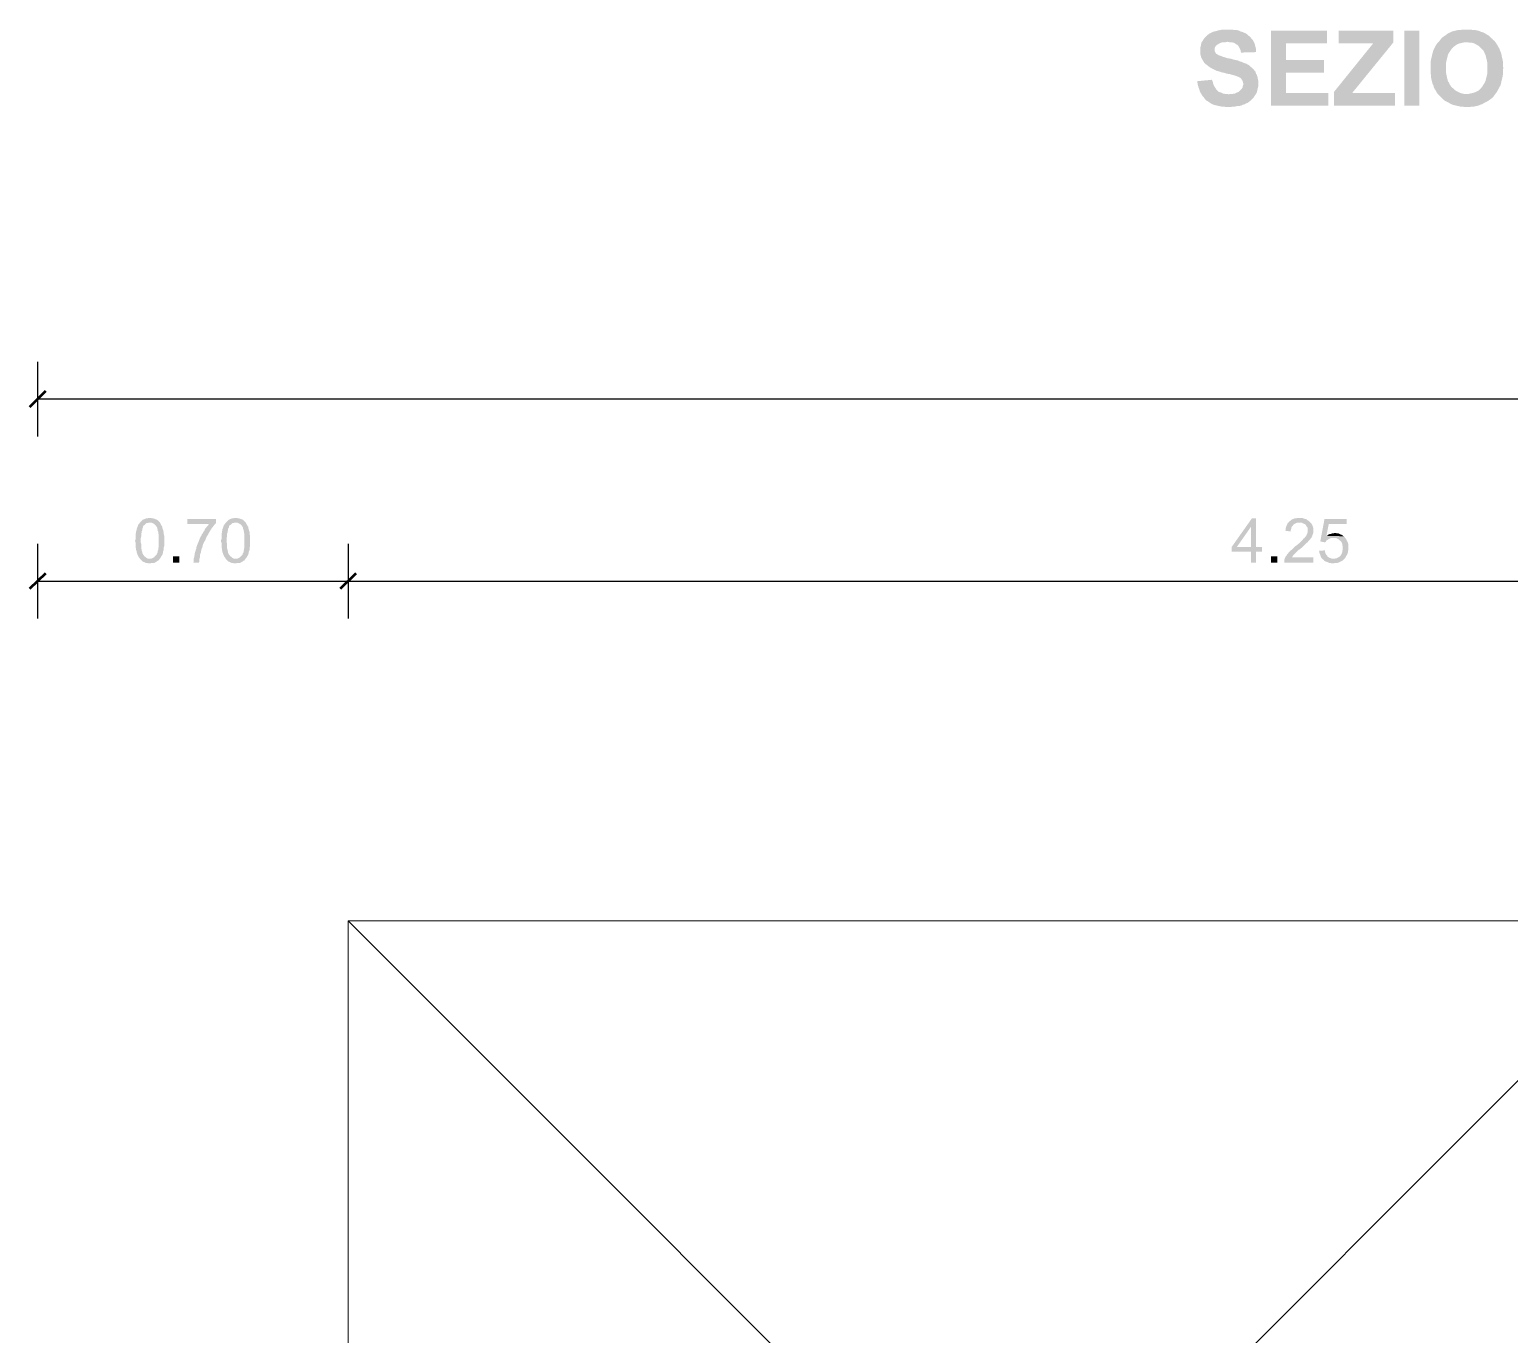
# Model space of a CAD drawing. Header units: millimetres. Extents: x 0.3 to 47.5, y 0.1 to 28.
# Drawn here: x 26.301 to 28.929, y 11.783 to 14.101 of the extents above; entities that cross this region are included whole.
import ezdxf

# ---------------------------------------------------------------- set-up
doc = ezdxf.new("R2010")
doc.units = ezdxf.units.MM
doc.layers.add('PDF _Geometria', color=7, linetype='Continuous')
doc.layers.add('PDF _Riempimenti solidi', color=7, linetype='Continuous')

msp = doc.modelspace()

# ---------------------------------------------------------------- hatches: boundary and pattern name
at = {"layer": 'PDF _Riempimenti solidi', "transparency": 33554559}
for points in [[(28.4283, 14.1007), (28.4192, 14.1007), (28.4158, 14.0999), (28.4117, 14.0991), (28.4083, 14.0982), (28.405, 14.0974), (28.4025, 14.0966), (28.3958, 14.0932), (28.3925, 14.0907), (28.39, 14.0882), (28.3875, 14.0857), (28.3858, 14.0832), (28.385, 14.0816), (28.3825, 14.0782), (28.3817, 14.0749), (28.3808, 14.0707), (28.38, 14.0674), (28.38, 14.0591), (28.3808, 14.0549), (28.3817, 14.0516), (28.3833, 14.0482), (28.385, 14.0457), (28.3867, 14.0424), (28.3892, 14.0399), (28.3925, 14.0374), (28.3942, 14.0357), (28.3967, 14.0341), (28.3992, 14.0324), (28.4092, 14.0274), (28.4133, 14.0266), (28.4175, 14.0249), (28.4225, 14.0241), (28.4275, 14.0224), (28.4325, 14.0216), (28.4358, 14.0207), (28.4392, 14.0199), (28.4442, 14.0182), (28.4483, 14.0166), (28.4517, 14.0149), (28.4533, 14.0124), (28.4542, 14.0116), (28.4558, 14.0082), (28.4567, 14.0041), (28.4558, 14.0007), (28.455, 13.9974), (28.4525, 13.9941), (28.45, 13.9916), (28.4483, 13.9899), (28.445, 13.9891), (28.4425, 13.9874), (28.4383, 13.9866), (28.4342, 13.9866), (28.43, 13.9857), (28.3825, 13.9857), (28.3842, 13.9824), (28.3867, 13.9799), (28.3883, 13.9774), (28.3908, 13.9749), (28.3925, 13.9741), (28.395, 13.9724), (28.3975, 13.9707), (28.4, 13.9691), (28.4033, 13.9674), (28.4067, 13.9666), (28.41, 13.9657), (28.4133, 13.9649), (28.4175, 13.9641), (28.4217, 13.9641), (28.4258, 13.9632), (28.4342, 13.9632), (28.4383, 13.9641), (28.4425, 13.9641), (28.4458, 13.9649), (28.4492, 13.9649), (28.4525, 13.9657), (28.4558, 13.9674), (28.4592, 13.9682), (28.4608, 13.9691), (28.4642, 13.9707), (28.4667, 13.9724), (28.47, 13.9749), (28.475, 13.9799), (28.4767, 13.9832), (28.4775, 13.9841), (28.4792, 13.9866), (28.4808, 13.9899), (28.4817, 13.9941), (28.4825, 13.9974), (28.4833, 14.0007), (28.4833, 14.0091), (28.4825, 14.0124), (28.4817, 14.0166), (28.4808, 14.0199), (28.4792, 14.0224), (28.4783, 14.0257), (28.4767, 14.0274), (28.475, 14.0299), (28.4725, 14.0324), (28.4692, 14.0349), (28.4667, 14.0374), (28.4633, 14.0391), (28.4625, 14.0399), (28.46, 14.0407), (28.4575, 14.0416), (28.4542, 14.0432), (28.4508, 14.0441), (28.4475, 14.0457), (28.4433, 14.0466), (28.4392, 14.0474), (28.4342, 14.0491), (28.4333, 14.0491), (28.4283, 14.0499), (28.4233, 14.0516), (28.42, 14.0524), (28.4167, 14.0541), (28.4133, 14.0549), (28.4108, 14.0566), (28.4092, 14.0574), (28.4075, 14.0591), (28.4058, 14.0624), (28.4058, 14.0682), (28.4075, 14.0716), (28.41, 14.0741), (28.4108, 14.0741), (28.4133, 14.0757), (28.4167, 14.0774), (28.42, 14.0782), (28.4242, 14.0782), (28.4283, 14.0791), (28.475, 14.0791), (28.4733, 14.0824), (28.4708, 14.0849), (28.4692, 14.0874), (28.4658, 14.0899), (28.4633, 14.0924), (28.4608, 14.0941), (28.4583, 14.0949), (28.455, 14.0966), (28.4517, 14.0974), (28.4483, 14.0991), (28.445, 14.0999), (28.4408, 14.0999), (28.4367, 14.1007), (28.4325, 14.1007)], [(28.605, 14.0991), (28.5058, 14.0991), (28.5058, 13.9657), (28.6075, 13.9657), (28.6075, 13.9882), (28.5325, 13.9882), (28.5325, 14.0241), (28.6, 14.0241), (28.6, 14.0466), (28.5325, 14.0466), (28.5325, 14.0766), (28.605, 14.0766)], [(28.7233, 14.0991), (28.6258, 14.0991), (28.6258, 14.0766), (28.6875, 14.0766), (28.6175, 13.9899), (28.6175, 13.9657), (28.7258, 13.9657), (28.7258, 13.9882), (28.65, 13.9882), (28.7233, 14.0782)], [(28.8533, 14.1007), (28.8458, 14.1007), (28.8417, 14.0999), (28.8383, 14.0999), (28.8342, 14.0991), (28.8308, 14.0982), (28.8275, 14.0974), (28.8192, 14.0932), (28.8158, 14.0907), (28.8133, 14.0891), (28.81, 14.0866), (28.8075, 14.0841), (28.805, 14.0807), (28.8025, 14.0782), (28.855, 14.0782), (28.8583, 14.0774), (28.8625, 14.0774), (28.8658, 14.0766), (28.8692, 14.0749), (28.8717, 14.0732), (28.875, 14.0716), (28.8775, 14.0691), (28.88, 14.0666), (28.8825, 14.0641), (28.8842, 14.0616), (28.885, 14.0591), (28.8867, 14.0557), (28.8875, 14.0524), (28.8892, 14.0457), (28.89, 14.0416), (28.89, 14.0232), (28.8892, 14.0191), (28.8875, 14.0124), (28.8867, 14.0091), (28.885, 14.0057), (28.8833, 14.0032), (28.8817, 14.0007), (28.88, 13.9982), (28.8792, 13.9974), (28.8767, 13.9949), (28.8742, 13.9924), (28.8675, 13.9891), (28.8642, 13.9882), (28.8608, 13.9874), (28.8575, 13.9866), (28.8533, 13.9866), (28.9025, 13.9841), (28.905, 13.9874), (28.9067, 13.9899), (28.9083, 13.9924), (28.9117, 13.9991), (28.9133, 14.0016), (28.9142, 14.0049), (28.915, 14.0091), (28.9167, 14.0157), (28.9175, 14.0199), (28.9175, 14.0282), (28.9183, 14.0324), (28.9183, 14.0332), (28.9175, 14.0374), (28.9175, 14.0449), (28.9167, 14.0491), (28.9158, 14.0524), (28.915, 14.0566), (28.9142, 14.0599), (28.9125, 14.0632), (28.9117, 14.0666), (28.91, 14.0691), (28.9083, 14.0724), (28.905, 14.0774), (28.9025, 14.0807), (28.9, 14.0824), (28.8992, 14.0841), (28.8967, 14.0857), (28.8942, 14.0882), (28.8917, 14.0907), (28.8883, 14.0924), (28.8858, 14.0941), (28.8825, 14.0957), (28.8792, 14.0966), (28.8758, 14.0982), (28.8725, 14.0991), (28.8683, 14.0999), (28.865, 14.0999), (28.8608, 14.1007), (28.8575, 14.1007)], [(28.475, 14.0791), (28.4283, 14.0791), (28.4325, 14.0782), (28.4358, 14.0782), (28.44, 14.0774), (28.4425, 14.0757), (28.445, 14.0741), (28.4467, 14.0732), (28.4483, 14.0707), (28.45, 14.0674), (28.4517, 14.0641), (28.4525, 14.0599), (28.4792, 14.0607), (28.4792, 14.0657), (28.4775, 14.0724), (28.4767, 14.0757)], [(28.8025, 14.0782), (28.8, 14.0749), (28.7983, 14.0724), (28.7967, 14.0691), (28.795, 14.0657), (28.7942, 14.0641), (28.7933, 14.0607), (28.7925, 14.0582), (28.7917, 14.0549), (28.7908, 14.0507), (28.79, 14.0474), (28.7892, 14.0432), (28.7892, 14.0232), (28.79, 14.0191), (28.79, 14.0157), (28.7908, 14.0116), (28.7925, 14.0049), (28.7942, 14.0016), (28.795, 13.9982), (28.7967, 13.9949), (28.7983, 13.9924), (28.8, 13.9891), (28.8017, 13.9866), (28.8042, 13.9841), (28.8067, 13.9816), (28.8075, 13.9807), (28.81, 13.9782), (28.8125, 13.9757), (28.815, 13.9741), (28.8183, 13.9724), (28.8217, 13.9707), (28.8242, 13.9691), (28.8275, 13.9674), (28.8308, 13.9666), (28.8342, 13.9657), (28.8383, 13.9649), (28.8417, 13.9641), (28.8458, 13.9641), (28.8492, 13.9632), (28.8592, 13.9632), (28.8625, 13.9641), (28.8667, 13.9641), (28.87, 13.9649), (28.8742, 13.9657), (28.8775, 13.9674), (28.8808, 13.9682), (28.8833, 13.9699), (28.8867, 13.9716), (28.89, 13.9732), (28.8925, 13.9749), (28.895, 13.9766), (28.8983, 13.9791), (28.9008, 13.9816), (28.9025, 13.9841), (28.8533, 13.9866), (28.8483, 13.9866), (28.845, 13.9874), (28.8417, 13.9882), (28.835, 13.9916), (28.8325, 13.9932), (28.83, 13.9957), (28.8267, 13.9982), (28.825, 14.0007), (28.8233, 14.0032), (28.8217, 14.0066), (28.82, 14.0091), (28.8183, 14.0157), (28.8175, 14.0199), (28.8167, 14.0241), (28.8167, 14.0416), (28.8175, 14.0457), (28.8183, 14.0491), (28.82, 14.0557), (28.8217, 14.0591), (28.8233, 14.0616), (28.825, 14.0641), (28.8267, 14.0666), (28.8275, 14.0674), (28.83, 14.0699), (28.8333, 14.0724), (28.8358, 14.0741), (28.8392, 14.0757), (28.8425, 14.0766), (28.8458, 14.0774), (28.85, 14.0782), (28.8533, 14.0782)], [(28.4008, 14.0116), (28.375, 14.0091), (28.375, 14.0066), (28.3758, 14.0024), (28.3767, 13.9991), (28.3783, 13.9949), (28.3792, 13.9916), (28.3808, 13.9882), (28.3825, 13.9857), (28.43, 13.9857), (28.4275, 13.9866), (28.4233, 13.9866), (28.42, 13.9874), (28.4167, 13.9891), (28.4133, 13.9899), (28.4108, 13.9924), (28.4083, 13.9949), (28.4067, 13.9974), (28.405, 13.9999), (28.4033, 14.0032), (28.4025, 14.0074)], [(26.4967, 13.2249), (26.4958, 13.2232), (26.4942, 13.2216), (26.4933, 13.2199), (26.4925, 13.2174), (26.4917, 13.2157), (26.4917, 13.2149), (26.4908, 13.2132), (26.4908, 13.2116), (26.49, 13.2091), (26.49, 13.2074), (26.4892, 13.2049), (26.4892, 13.1957), (26.4883, 13.1932), (26.4883, 13.1916), (26.4892, 13.1891), (26.4892, 13.1807), (26.49, 13.1791), (26.49, 13.1766), (26.4908, 13.1741), (26.4908, 13.1724), (26.4917, 13.1707), (26.4925, 13.1682), (26.4933, 13.1666), (26.495, 13.1632), (26.4958, 13.1624), (26.4967, 13.1607), (26.4975, 13.1599), (26.5142, 13.1607), (26.5117, 13.1607), (26.51, 13.1616), (26.5083, 13.1624), (26.5067, 13.1641), (26.505, 13.1649), (26.5033, 13.1674), (26.5025, 13.1682), (26.5017, 13.1699), (26.5008, 13.1716), (26.5008, 13.1732), (26.5, 13.1749), (26.5, 13.1766), (26.4992, 13.1791), (26.4992, 13.1866), (26.4983, 13.1899), (26.4983, 13.1974), (26.4992, 13.2007), (26.4992, 13.2057), (26.5, 13.2074), (26.5, 13.2099), (26.5008, 13.2116), (26.5008, 13.2141), (26.5017, 13.2157), (26.5025, 13.2166), (26.5025, 13.2182), (26.5033, 13.2199), (26.505, 13.2207), (26.5067, 13.2224), (26.5083, 13.2241), (26.51, 13.2241), (26.5125, 13.2249), (26.5142, 13.2249)], [(26.5142, 13.2332), (26.5117, 13.2332), (26.51, 13.2324), (26.5075, 13.2324), (26.5058, 13.2316), (26.5033, 13.2307), (26.5017, 13.2299), (26.5, 13.2282), (26.4967, 13.2249), (26.5175, 13.2249), (26.5208, 13.2232), (26.5225, 13.2224), (26.5242, 13.2207), (26.5258, 13.2191), (26.5258, 13.2182), (26.5267, 13.2174), (26.5275, 13.2157), (26.5275, 13.2141), (26.5283, 13.2124), (26.5283, 13.2107), (26.5292, 13.2091), (26.5292, 13.2066), (26.53, 13.2041), (26.53, 13.1807), (26.5292, 13.1791), (26.5292, 13.1766), (26.5283, 13.1749), (26.5283, 13.1724), (26.5275, 13.1707), (26.5267, 13.1699), (26.5267, 13.1682), (26.525, 13.1666), (26.5233, 13.1649), (26.5217, 13.1632), (26.52, 13.1624), (26.5183, 13.1616), (26.5167, 13.1607), (26.5142, 13.1607), (26.4975, 13.1599), (26.4992, 13.1582), (26.5, 13.1574), (26.5017, 13.1557), (26.5042, 13.1549), (26.5058, 13.1541), (26.5075, 13.1532), (26.51, 13.1532), (26.5117, 13.1524), (26.515, 13.1524), (26.5167, 13.1532), (26.5217, 13.1532), (26.525, 13.1549), (26.5275, 13.1566), (26.5283, 13.1574), (26.5292, 13.1574), (26.5308, 13.1591), (26.5317, 13.1607), (26.5333, 13.1624), (26.5342, 13.1641), (26.5358, 13.1666), (26.5367, 13.1682), (26.5375, 13.1707), (26.5375, 13.1724), (26.5383, 13.1749), (26.5392, 13.1766), (26.5392, 13.1807), (26.54, 13.1832), (26.54, 13.2016), (26.5392, 13.2041), (26.5392, 13.2082), (26.5383, 13.2099), (26.5383, 13.2116), (26.5375, 13.2132), (26.5367, 13.2157), (26.5367, 13.2174), (26.535, 13.2199), (26.5342, 13.2216), (26.5325, 13.2249), (26.5308, 13.2266), (26.5292, 13.2282), (26.5275, 13.2299), (26.5258, 13.2307), (26.525, 13.2307), (26.5233, 13.2316), (26.5208, 13.2324), (26.5192, 13.2324), (26.5167, 13.2332)], [(26.6317, 13.2316), (26.5808, 13.2316), (26.5808, 13.2224), (26.62, 13.2224), (26.6192, 13.2224), (26.6183, 13.2207), (26.615, 13.2174), (26.6142, 13.2157), (26.6125, 13.2141), (26.6117, 13.2116), (26.6108, 13.2099), (26.6092, 13.2082), (26.6083, 13.2057), (26.6067, 13.2041), (26.6058, 13.2016), (26.605, 13.2007), (26.6042, 13.1991), (26.6033, 13.1974), (26.6025, 13.1949), (26.6017, 13.1932), (26.6008, 13.1907), (26.6, 13.1891), (26.5992, 13.1866), (26.5983, 13.1849), (26.5975, 13.1824), (26.5967, 13.1807), (26.5967, 13.1782), (26.5958, 13.1766), (26.5958, 13.1757), (26.595, 13.1732), (26.5942, 13.1707), (26.5942, 13.1682), (26.5933, 13.1657), (26.5933, 13.1641), (26.5925, 13.1616), (26.5925, 13.1557), (26.5917, 13.1541), (26.6017, 13.1541), (26.6025, 13.1566), (26.6025, 13.1607), (26.6033, 13.1632), (26.6033, 13.1674), (26.6042, 13.1699), (26.605, 13.1716), (26.605, 13.1741), (26.6058, 13.1757), (26.6058, 13.1766), (26.6067, 13.1791), (26.6075, 13.1807), (26.6083, 13.1832), (26.6083, 13.1849), (26.6092, 13.1874), (26.6108, 13.1907), (26.6125, 13.1932), (26.6133, 13.1949), (26.6142, 13.1974), (26.615, 13.1991), (26.6158, 13.2007), (26.6175, 13.2032), (26.6183, 13.2049), (26.6192, 13.2066), (26.6208, 13.2091), (26.6217, 13.2107), (26.6233, 13.2132), (26.6242, 13.2149), (26.6258, 13.2166), (26.6267, 13.2182), (26.6283, 13.2199), (26.6292, 13.2216), (26.6317, 13.2241)], [(26.6492, 13.2249), (26.6483, 13.2232), (26.6467, 13.2216), (26.6458, 13.2199), (26.645, 13.2174), (26.6442, 13.2157), (26.6442, 13.2149), (26.6433, 13.2132), (26.6433, 13.2116), (26.6425, 13.2091), (26.6425, 13.2074), (26.6417, 13.2049), (26.6417, 13.1957), (26.6408, 13.1932), (26.6408, 13.1916), (26.6417, 13.1891), (26.6417, 13.1807), (26.6425, 13.1791), (26.6425, 13.1766), (26.6433, 13.1741), (26.6433, 13.1724), (26.6442, 13.1707), (26.645, 13.1682), (26.6458, 13.1666), (26.6475, 13.1632), (26.6483, 13.1624), (26.6492, 13.1607), (26.65, 13.1599), (26.6667, 13.1607), (26.6642, 13.1607), (26.6625, 13.1616), (26.6608, 13.1624), (26.6592, 13.1641), (26.6575, 13.1649), (26.6558, 13.1674), (26.655, 13.1682), (26.6542, 13.1699), (26.6533, 13.1716), (26.6533, 13.1732), (26.6525, 13.1749), (26.6525, 13.1766), (26.6517, 13.1791), (26.6517, 13.1866), (26.6508, 13.1899), (26.6508, 13.1974), (26.6517, 13.2007), (26.6517, 13.2057), (26.6525, 13.2074), (26.6525, 13.2099), (26.6533, 13.2116), (26.6533, 13.2141), (26.6542, 13.2157), (26.655, 13.2166), (26.655, 13.2182), (26.6558, 13.2199), (26.6575, 13.2207), (26.6592, 13.2224), (26.6608, 13.2241), (26.6625, 13.2241), (26.665, 13.2249), (26.6667, 13.2249)], [(26.6667, 13.2332), (26.6642, 13.2332), (26.6625, 13.2324), (26.66, 13.2324), (26.6583, 13.2316), (26.6558, 13.2307), (26.6542, 13.2299), (26.6525, 13.2282), (26.6508, 13.2266), (26.6492, 13.2249), (26.67, 13.2249), (26.6717, 13.2241), (26.6733, 13.2232), (26.675, 13.2224), (26.6767, 13.2207), (26.6783, 13.2191), (26.6783, 13.2182), (26.6792, 13.2174), (26.68, 13.2157), (26.68, 13.2141), (26.6808, 13.2124), (26.6808, 13.2107), (26.6817, 13.2091), (26.6817, 13.2066), (26.6825, 13.2041), (26.6825, 13.1807), (26.6817, 13.1791), (26.6817, 13.1766), (26.6808, 13.1749), (26.6808, 13.1724), (26.68, 13.1707), (26.6792, 13.1699), (26.6792, 13.1682), (26.6783, 13.1674), (26.6775, 13.1666), (26.6742, 13.1632), (26.6725, 13.1624), (26.6708, 13.1616), (26.6692, 13.1607), (26.6667, 13.1607), (26.65, 13.1599), (26.6517, 13.1582), (26.6525, 13.1574), (26.6542, 13.1557), (26.6567, 13.1549), (26.6583, 13.1541), (26.66, 13.1532), (26.6625, 13.1532), (26.6642, 13.1524), (26.6675, 13.1524), (26.6692, 13.1532), (26.6742, 13.1532), (26.6758, 13.1541), (26.6775, 13.1549), (26.68, 13.1566), (26.6808, 13.1574), (26.6817, 13.1574), (26.6833, 13.1591), (26.6842, 13.1607), (26.6858, 13.1624), (26.6867, 13.1641), (26.6883, 13.1666), (26.6892, 13.1682), (26.69, 13.1707), (26.69, 13.1724), (26.6908, 13.1749), (26.6917, 13.1766), (26.6917, 13.1807), (26.6925, 13.1832), (26.6925, 13.2016), (26.6917, 13.2041), (26.6917, 13.2082), (26.6908, 13.2099), (26.6908, 13.2116), (26.69, 13.2132), (26.6892, 13.2157), (26.6892, 13.2174), (26.6875, 13.2199), (26.6867, 13.2216), (26.685, 13.2249), (26.6833, 13.2266), (26.6817, 13.2282), (26.68, 13.2299), (26.6783, 13.2307), (26.6775, 13.2307), (26.6758, 13.2316), (26.6733, 13.2324), (26.6717, 13.2324), (26.6692, 13.2332)], [(28.4792, 13.2324), (28.4717, 13.2324), (28.4358, 13.1816), (28.4358, 13.1732), (28.47, 13.1732), (28.47, 13.1541), (28.4792, 13.1541), (28.4792, 13.1732), (28.49, 13.1732), (28.49, 13.1816), (28.445, 13.1816), (28.47, 13.2174)], [(28.4792, 13.2324), (28.47, 13.2174), (28.47, 13.1816), (28.445, 13.1816), (28.4792, 13.1816)], [(28.5758, 13.2249), (28.5567, 13.2249), (28.56, 13.2249), (28.5617, 13.2241), (28.5633, 13.2232), (28.5658, 13.2224), (28.5667, 13.2216), (28.5675, 13.2207), (28.5683, 13.2191), (28.57, 13.2174), (28.5708, 13.2157), (28.5708, 13.2082), (28.57, 13.2057), (28.5692, 13.2041), (28.5683, 13.2016), (28.5667, 13.1999), (28.5658, 13.1991), (28.565, 13.1974), (28.5633, 13.1966), (28.5625, 13.1949), (28.5608, 13.1932), (28.5575, 13.1899), (28.5558, 13.1882), (28.5533, 13.1866), (28.5517, 13.1849), (28.5492, 13.1832), (28.5475, 13.1816), (28.5442, 13.1782), (28.5425, 13.1766), (28.5408, 13.1757), (28.5392, 13.1741), (28.5375, 13.1724), (28.5367, 13.1716), (28.5358, 13.1699), (28.5342, 13.1682), (28.5333, 13.1666), (28.5317, 13.1649), (28.5308, 13.1624), (28.53, 13.1607), (28.5292, 13.1582), (28.5292, 13.1541), (28.5808, 13.1541), (28.5808, 13.1632), (28.5425, 13.1632), (28.5442, 13.1649), (28.545, 13.1666), (28.5467, 13.1682), (28.5475, 13.1691), (28.5483, 13.1699), (28.55, 13.1716), (28.5517, 13.1732), (28.5533, 13.1749), (28.555, 13.1766), (28.5575, 13.1782), (28.5583, 13.1791), (28.5608, 13.1807), (28.5642, 13.1841), (28.5658, 13.1857), (28.5675, 13.1874), (28.5692, 13.1891), (28.5708, 13.1899), (28.5717, 13.1916), (28.5725, 13.1924), (28.5733, 13.1932), (28.575, 13.1949), (28.5758, 13.1966), (28.5775, 13.1982), (28.5783, 13.1999), (28.5792, 13.2016), (28.5792, 13.2024), (28.58, 13.2049), (28.5808, 13.2066), (28.5808, 13.2157), (28.58, 13.2182), (28.5792, 13.2199), (28.5783, 13.2216), (28.5775, 13.2232)], [(28.5567, 13.2332), (28.5517, 13.2332), (28.55, 13.2324), (28.5475, 13.2324), (28.5458, 13.2316), (28.5433, 13.2307), (28.5417, 13.2299), (28.54, 13.2282), (28.5383, 13.2274), (28.5375, 13.2257), (28.5358, 13.2249), (28.5342, 13.2216), (28.5333, 13.2191), (28.5325, 13.2174), (28.5317, 13.2149), (28.5317, 13.2124), (28.5308, 13.2107), (28.5408, 13.2091), (28.5408, 13.2116), (28.5417, 13.2141), (28.5417, 13.2157), (28.5425, 13.2174), (28.5442, 13.2191), (28.545, 13.2207), (28.5458, 13.2216), (28.5483, 13.2232), (28.55, 13.2241), (28.5517, 13.2249), (28.5758, 13.2249), (28.5742, 13.2266), (28.5725, 13.2282), (28.5708, 13.2291), (28.5692, 13.2307), (28.5675, 13.2316), (28.5658, 13.2316), (28.5633, 13.2324), (28.5617, 13.2332), (28.5592, 13.2332)], [(28.64, 13.2316), (28.6008, 13.2316), (28.5933, 13.1916), (28.6017, 13.1899), (28.6033, 13.1916), (28.6042, 13.1932), (28.6058, 13.1941), (28.6083, 13.1957), (28.6117, 13.1974), (28.6167, 13.1974), (28.6367, 13.1991), (28.635, 13.2007), (28.6042, 13.2016), (28.6083, 13.2224), (28.64, 13.2224)], [(28.6192, 13.2066), (28.6183, 13.2066), (28.6158, 13.2057), (28.6142, 13.2057), (28.6117, 13.2049), (28.61, 13.2049), (28.6083, 13.2041), (28.6058, 13.2024), (28.6042, 13.2016), (28.635, 13.2007), (28.6333, 13.2016), (28.6317, 13.2032), (28.6292, 13.2041), (28.6275, 13.2049), (28.6258, 13.2057), (28.6233, 13.2057), (28.6208, 13.2066)], [(28.6367, 13.1991), (28.6167, 13.1974), (28.6217, 13.1974), (28.6233, 13.1966), (28.625, 13.1957), (28.6267, 13.1941), (28.6283, 13.1932), (28.6292, 13.1924), (28.6308, 13.1907), (28.6317, 13.1882), (28.6325, 13.1866), (28.6325, 13.1849), (28.6333, 13.1824), (28.6333, 13.1774), (28.6325, 13.1749), (28.6325, 13.1732), (28.6317, 13.1707), (28.6308, 13.1691), (28.63, 13.1674), (28.6283, 13.1657), (28.6267, 13.1641), (28.625, 13.1632), (28.6225, 13.1616), (28.6208, 13.1616), (28.6183, 13.1607), (28.6167, 13.1607), (28.6358, 13.1607), (28.6375, 13.1624), (28.6383, 13.1641), (28.64, 13.1666), (28.6408, 13.1682), (28.6417, 13.1699), (28.6425, 13.1724), (28.6425, 13.1741), (28.6433, 13.1766), (28.6433, 13.1866), (28.6425, 13.1882), (28.6417, 13.1907), (28.6408, 13.1924), (28.6392, 13.1957), (28.6375, 13.1974)], [(28.6017, 13.1757), (28.5908, 13.1749), (28.5917, 13.1732), (28.5917, 13.1716), (28.5925, 13.1691), (28.5933, 13.1674), (28.5942, 13.1649), (28.595, 13.1632), (28.5958, 13.1616), (28.5975, 13.1599), (28.5992, 13.1591), (28.6, 13.1574), (28.6033, 13.1557), (28.6058, 13.1549), (28.6075, 13.1541), (28.61, 13.1532), (28.6117, 13.1532), (28.6142, 13.1524), (28.6167, 13.1524), (28.6192, 13.1532), (28.6233, 13.1532), (28.6258, 13.1541), (28.6275, 13.1549), (28.6292, 13.1557), (28.6325, 13.1574), (28.6342, 13.1591), (28.6358, 13.1607), (28.6142, 13.1607), (28.6125, 13.1616), (28.61, 13.1624), (28.6067, 13.1641), (28.6058, 13.1657), (28.6042, 13.1674), (28.6025, 13.1707), (28.6017, 13.1732)]]:
    msp.add_hatch(color=256, dxfattribs=at).paths.add_polyline_path(points)

# ---------------------------------------------------------------- linework, layer by layer
at = {"layer": 'PDF _Geometria', "lineweight": 25}
for points in [[(26.315, 13.5107), (26.315, 13.3782)], [(34.1108, 13.4441), (34.045, 13.4441), (26.315, 13.4441)], [(26.315, 13.1874), (26.315, 13.0549)], [(26.8667, 13.1874), (26.8667, 13.0549)], [(34.1108, 13.1207), (33.6258, 13.1207), (33.4933, 13.1207), (30.2133, 13.1207), (30.1467, 13.1207), (26.8667, 13.1207), (26.8, 13.1207), (26.315, 13.1207)]]:
    msp.add_lwpolyline(points, dxfattribs=at)
at = {"layer": 'PDF _Geometria', "lineweight": 50}
for points in [[(26.3292, 13.4582), (26.3008, 13.4299)], [(26.3292, 13.1349), (26.3008, 13.1074)], [(26.88, 13.1349), (26.8525, 13.1074)]]:
    msp.add_lwpolyline(points, dxfattribs=at)
at = {"layer": 'PDF _Geometria', "lineweight": 9}
msp.add_lwpolyline([(26.8667, 10.1549), (26.8667, 12.5174), (29.2283, 12.5174), (29.2283, 10.1549)], close=True, dxfattribs=at)
for points in [[(26.8667, 10.1549), (29.2283, 12.5174), (31.5908, 10.1549)], [(31.5908, 12.5174), (29.2283, 10.1549), (26.8667, 12.5174)]]:
    msp.add_lwpolyline(points, dxfattribs=at)
at = {"layer": 'PDF _Riempimenti solidi', "lineweight": 25, "transparency": 33554559}
for points in [[(28.7692, 13.9657), (28.7692, 14.0991), (28.7425, 13.9657), (28.7425, 14.0991)], [(26.5667, 13.1541), (26.5667, 13.1649), (26.5558, 13.1541), (26.5558, 13.1649)], [(28.5167, 13.1541), (28.5167, 13.1649), (28.5058, 13.1541), (28.5058, 13.1649)]]:
    msp.add_solid(points, dxfattribs=at)

doc.saveas('drawing.dxf')
